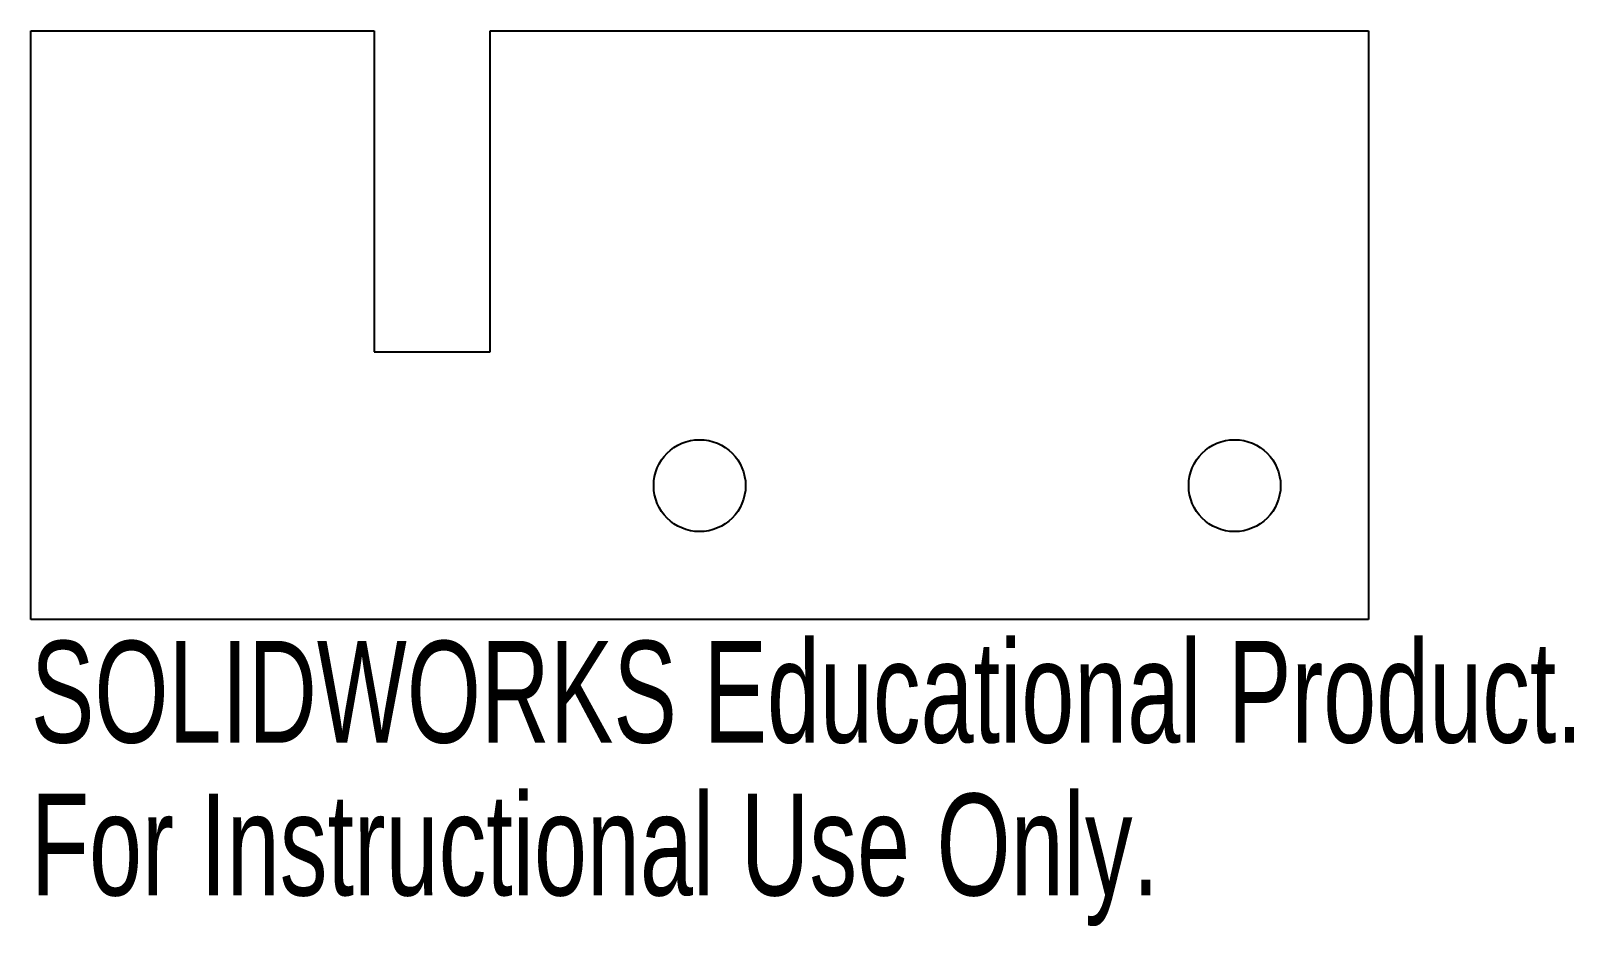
# Model space of a CAD drawing. Header units: inches. Extents: x 0 to 2.88, y -1.67 to 0.
import ezdxf

# ---------------------------------------------------------------- set-up
doc = ezdxf.new("R2010")
doc.units = ezdxf.units.IN
doc.header["$MEASUREMENT"] = 0
doc.styles.add('SLDTEXTSTYLE0', font='TXT', dxfattribs={"width": 0.7})

msp = doc.modelspace()

# ---------------------------------------------------------------- linework, layer by layer
at = {"color": 7, "linetype": 'Continuous', "lineweight": 25}
for p, q in [((0, -1.1), (0, 0)), ((0, 0), (0.6415, 0)), ((0.6415, 0), (0.6415, -0.6)), ((0.8585, -0.6), (0.8585, 0)), ((0.8585, 0), (2.5, 0)), ((2.5, 0), (2.5, -1.1)), ((0.6415, -0.6), (0.8585, -0.6)), ((2.5, -1.1), (0, -1.1))]:
    msp.add_line(p, q, dxfattribs=at)
for centre in [(1.25, -0.85), (2.25, -0.85)]:
    msp.add_circle(centre, 0.0859, dxfattribs=at)

# ---------------------------------------------------------------- texts
at = {"color": 7, "linetype": 'Continuous', "char_height": 0.1903, "attachment_point": 1, "style": 'SLDTEXTSTYLE0'}
for s, insert in [('SOLIDWORKS Educational Product.', (0, -1.1401)), ('For Instructional Use Only.', (0, -1.4256))]:
    msp.add_mtext(s, dxfattribs=dict(at, insert=insert))

doc.saveas('drawing.dxf')
